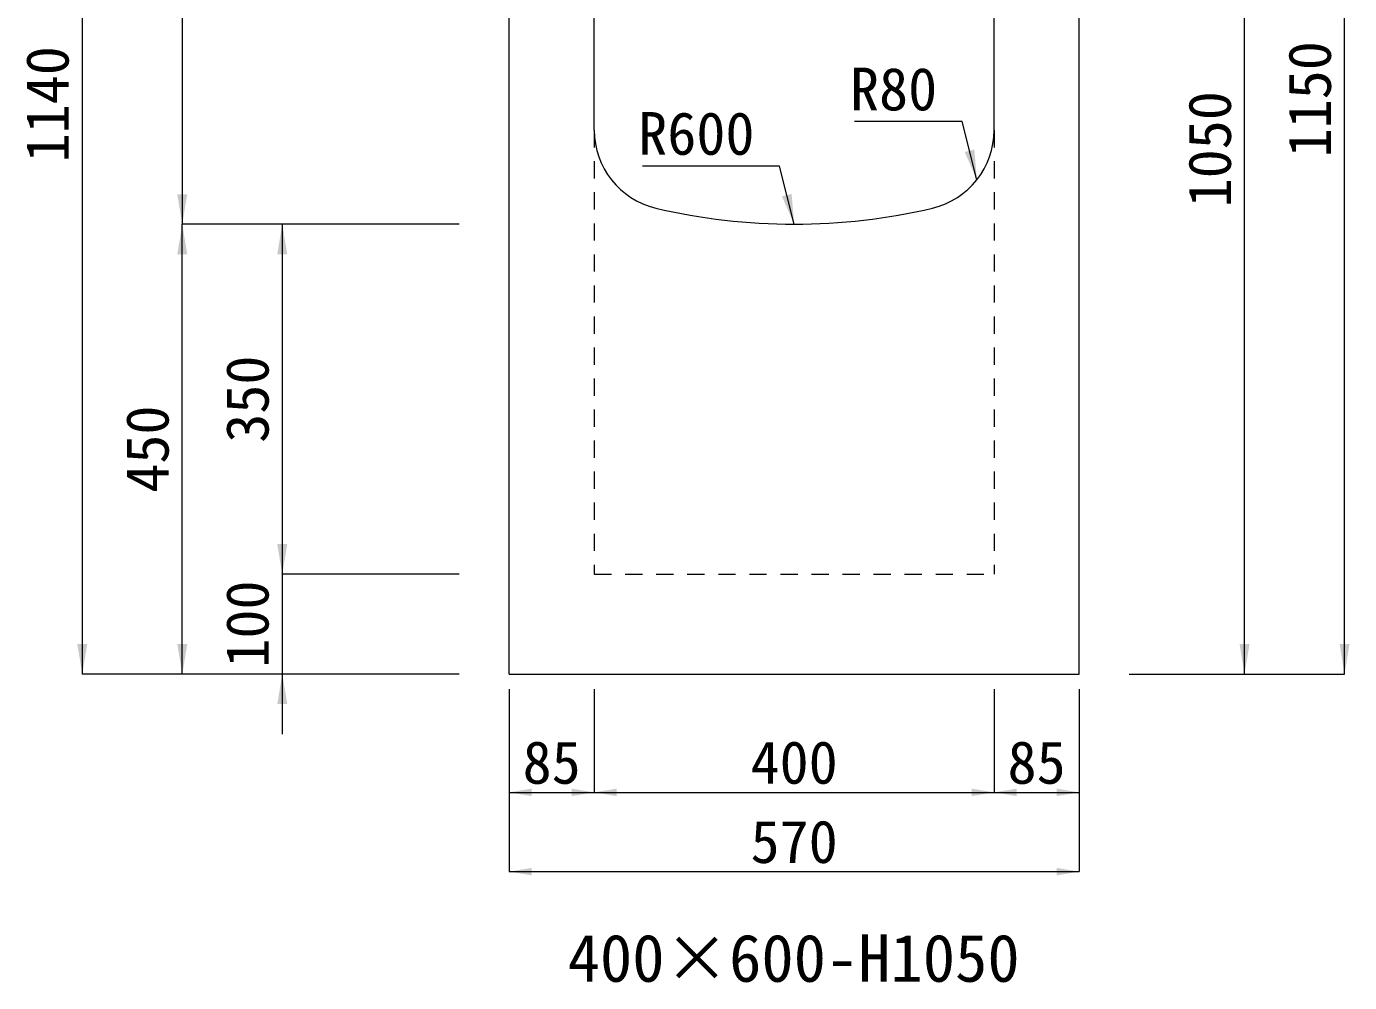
# Model space of a CAD drawing. Units: millimetres at full size. Extents: x -1934 to 78146, y -143454 to -112471.
# Drawn here: x 48384 to 49708, y -138554 to -137597 of the extents above; entities that cross this region are included whole.
import ezdxf
from ezdxf.enums import TextEntityAlignment as Align

# ---------------------------------------------------------------- set-up
doc = ezdxf.new("R2010")
doc.units = ezdxf.units.MM
doc.header["$LTSCALE"] = 23
doc.linetypes.add('USER3', pattern=[1.35, 0.75, -0.6])
for name, color, linetype, lineweight in [('0_2', 7, 'Continuous', 13), ('寸法線', 7, 'Continuous', 13), ('引出線', 4, 'Continuous', 13), ('本体', 2, 'Continuous', 13)]:
    doc.layers.add(name, color=color, linetype=linetype, lineweight=lineweight)
doc.styles.add('ＭＳ ゴシック', font='')
doc.styles.get('ＭＳ ゴシック').set_extended_font_data('MS Gothic')

# ---------------------------------------------------------------- blocks, each defined once
blk = doc.blocks.new('filled_arrow')
at = {"color": 0, "linetype": 'Continuous', "lineweight": -2}
blk.add_solid([(7.5, 1.25), (0, 0), (7.5, -1.25)], dxfattribs=at)

msp = doc.modelspace()

# ---------------------------------------------------------------- linework, layer by layer
at = {"layer": '寸法線'}
for p, q in [((48440.14, -137105.21), (48440.14, -138245.21)), ((49702.6, -138245.21), (49702.6, -137095.21)), ((48540.14, -137195.21), (48540.14, -137795.21)), ((49602.6, -138245.21), (49602.6, -137195.21)), ((48540.14, -138245.21), (48540.14, -137795.21)), ((48817.11, -137795.21), (48540.14, -137795.21)), ((48817.11, -137795.21), (48540.14, -137795.21)), ((48640.14, -137795.21), (48640.14, -138145.21)), ((48817.11, -137795.21), (48640.14, -137795.21)), ((48640.14, -138085.21), (48640.14, -138305.21)), ((48817.11, -138145.21), (48640.14, -138145.21)), ((48817.11, -138145.21), (48640.14, -138145.21)), ((48817.11, -138245.21), (48440.14, -138245.21)), ((48817.11, -138245.21), (48540.14, -138245.21)), ((48817.11, -138245.21), (48640.14, -138245.21)), ((49487.11, -138245.21), (49602.6, -138245.21)), ((49487.11, -138245.21), (49702.6, -138245.21))]:
    msp.add_line(p, q, dxfattribs=at)
at = {"layer": '寸法線', "lineweight": 9}
for p, q in [((48867.11, -138260.21), (48867.11, -138363.59)), ((48867.11, -138260.21), (48867.11, -138442.89)), ((48952.11, -138260.21), (48952.11, -138363.59)), ((48952.11, -138260.21), (48952.11, -138363.59)), ((49352.11, -138260.21), (49352.11, -138363.59)), ((49352.11, -138260.21), (49352.11, -138363.59)), ((49437.11, -138260.21), (49437.11, -138363.59)), ((49437.11, -138260.21), (49437.11, -138442.89)), ((48867.11, -138363.59), (48952.11, -138363.59)), ((48952.11, -138363.59), (49352.11, -138363.59)), ((49352.11, -138363.59), (49437.11, -138363.59)), ((48867.11, -138442.89), (49437.11, -138442.89))]:
    msp.add_line(p, q, dxfattribs=at)
at = {"layer": '引出線'}
for points in [[(49334.87, -137750.79), (49320.16, -137692.58), (49212.47, -137692.58)], [(49152.12, -137795.21), (49137.41, -137737), (49000.48, -137737)]]:
    msp.add_lwpolyline(points, dxfattribs=at)
at = {"layer": '本体', "lineweight": 20}
for p, q in [((48867.11, -138245.21), (48867.11, -137195.21)), ((48952.11, -137701.17), (48952.11, -137195.21)), ((49352.11, -137701.17), (49352.11, -137195.21)), ((49437.11, -138245.21), (49437.11, -137195.21)), ((48867.11, -138245.21), (49437.11, -138245.21))]:
    msp.add_line(p, q, dxfattribs=at)
at = {"layer": '本体', "linetype": 'USER3', "lineweight": 9}
for p, q in [((48952.11, -137701.17), (48952.11, -138145.21)), ((49352.11, -137701.17), (49352.11, -138145.21)), ((48952.11, -138145.21), (49352.11, -138145.21))]:
    msp.add_line(p, q, dxfattribs=at)
at = {"layer": '本体', "lineweight": 20}
for centre, radius, start, end in [((49032.11, -137701.17), 80, 180, 256.6576), ((49272.11, -137701.17), 80, 283.34225, 0), ((49152.12, -137195.21), 600, 256.6576, 283.34225)]:
    msp.add_arc(centre, radius, start, end, dxfattribs=at)

# ---------------------------------------------------------------- block references
at = {"layer": '寸法線', "xscale": 4, "yscale": 4}
for p, rotation in [((48540.14, -137795.21), 90), ((48540.14, -137795.21), 270), ((48640.14, -137795.21), 270), ((48640.14, -138145.21), 90), ((48640.14, -138145.21), 90), ((48440.14, -138245.21), 90), ((48540.14, -138245.21), 90), ((49602.6, -138245.21), 90), ((49702.6, -138245.21), 90), ((48640.14, -138245.21), 270)]:
    msp.add_blockref('filled_arrow', p, dxfattribs=dict(at, rotation=rotation))
at = {"layer": '寸法線', "lineweight": 9, "xscale": 3, "yscale": 3}
for p in [(48867.11, -138363.59), (48952.11, -138363.59), (49352.11, -138363.59), (48867.11, -138442.89)]:
    msp.add_blockref('filled_arrow', p, dxfattribs=at)
at = {"layer": '寸法線', "lineweight": 9, "xscale": 3, "yscale": 3, "rotation": 180}
for p in [(48952.11, -138363.59), (49352.11, -138363.59), (49437.11, -138363.59), (49437.11, -138442.89)]:
    msp.add_blockref('filled_arrow', p, dxfattribs=at)
at = {"layer": '引出線', "xscale": 4, "yscale": 4, "rotation": 104.2}
for p in [(49334.87, -137750.79), (49152.12, -137795.21)]:
    msp.add_blockref('filled_arrow', p, dxfattribs=at)

# ---------------------------------------------------------------- texts
at = {"layer": '0_2', "style": 'ＭＳ ゴシック'}
msp.add_text('400×600-H1050', height=47.47, dxfattribs=at).set_placement((49151.63, -138529.35), align=Align.MIDDLE_CENTER)
at = {"layer": '寸法線', "style": 'ＭＳ ゴシック'}
for s, p in [('1140', (48405.14, -137675.21)), ('1150', (49667.6, -137670.21)), ('1050', (49567.6, -137720.21)), ('350', (48605.14, -137970.21)), ('450', (48505.14, -138020.21)), ('100', (48605.14, -138195.21))]:
    msp.add_text(s, height=42.72, rotation=90, dxfattribs=at).set_placement(p, align=Align.MIDDLE_CENTER)
for s, p in [('85', (48909.61, -138333.59)), ('400', (49152.11, -138333.59)), ('85', (49394.61, -138333.59)), ('570', (49152.11, -138412.89))]:
    msp.add_text(s, height=42.72, dxfattribs=at).set_placement(p, align=Align.MIDDLE_CENTER)
at = {"layer": '引出線', "style": 'ＭＳ ゴシック'}
for s, p in [('R80', (49295.16, -137638.58)), ('R600', (49112.41, -137683))]:
    msp.add_text(s, height=42.72, dxfattribs=at).set_placement(p, align=Align.TOP_RIGHT)

doc.saveas('drawing.dxf')
